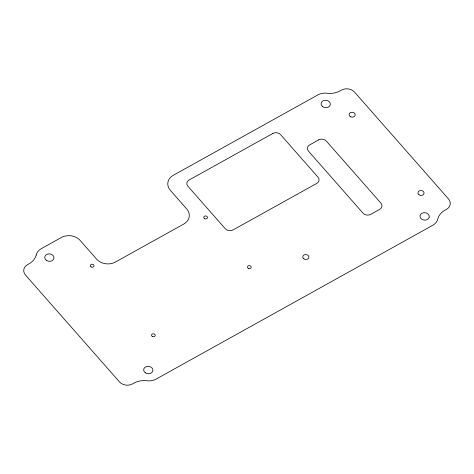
<?xml version="1.0" encoding="UTF-8"?>
<svg xmlns="http://www.w3.org/2000/svg" width="474" height="474" viewBox="0 0 474 474"><rect width="100%" height="100%" fill="white"/><g stroke="black" fill="none" stroke-linecap="round" stroke-linejoin="round"><path stroke-width="0.71" d="M36.202 254.994L35.894 256.061A18.551 14.913 5.4 0 1 28.991 263.84L27.498 264.676A9.279 7.46 5.4 0 0 25.483 275.044L119.466 381.89A9.279 7.46 5.4 0 0 132.412 383.946L133.905 383.116A18.551 14.913 5.4 0 1 145.471 380.628L148.38 380.883A13.473 10.831 5.4 0 0 155.62 379.372L433.129 225.085A13.473 10.831 5.4 0 0 437.401 220.203L438.106 217.939A18.551 14.913 5.4 0 1 445.009 210.16L446.502 209.324A9.279 7.46 5.4 0 0 448.517 198.956L354.534 92.11A9.279 7.46 5.4 0 0 341.588 90.054L340.095 90.884A18.551 14.913 5.4 0 1 328.529 93.372L325.62 93.117A13.473 10.831 5.4 0 0 318.38 94.628L173.271 175.309A13.45 10.813 5.4 0 0 170.35 190.341L186.738 208.981A13.45 10.813 5.4 0 1 183.817 224.018L115.348 262.081A13.45 10.813 5.4 0 1 104.665 263.58L103.308 263.248A13.45 10.813 5.4 0 1 96.583 259.106L79.851 240.087A13.468 10.825 5.4 0 0 61.922 237.207L40.752 248.992A13.468 10.825 5.4 0 0 36.202 254.994M429.195 217.133L428.851 218.058A4.639 3.727 5.4 0 1 421.131 218.745A4.639 3.727 5.4 0 1 423.329 212.779A4.639 3.727 5.4 0 1 429.195 217.133M272.858 133.449L189.096 180.013A5.564 4.473 5.4 0 0 187.888 186.235L225.263 228.723A5.564 4.473 5.4 0 0 233.03 229.955L316.786 183.391A5.564 4.473 5.4 0 0 317.995 177.169L280.62 134.681A5.564 4.473 5.4 0 0 272.858 133.449M318.629 139.907L309.652 144.896A5.564 4.473 5.4 0 0 308.444 151.117L362.983 213.122A5.564 4.473 5.4 0 0 370.745 214.355L379.721 209.366A5.564 4.473 5.4 0 0 380.93 203.145L326.39 141.139A5.564 4.473 5.4 0 0 318.629 139.907M322.812 106.78A4.639 3.727 5.4 0 0 330.289 104.695A4.639 3.727 5.4 0 0 324.044 100.429A4.639 3.727 5.4 0 0 322.812 106.78M145.382 372.842A4.639 3.727 5.4 0 0 152.859 370.757A4.639 3.727 5.4 0 0 146.614 366.497A4.639 3.727 5.4 0 0 145.382 372.842M46.476 260.41A4.639 3.727 5.4 0 0 53.959 258.324A4.639 3.727 5.4 0 0 47.708 254.058A4.639 3.727 5.4 0 0 46.476 260.41M152.231 336.404A1.855 1.493 5.4 0 0 155.223 335.574A1.855 1.493 5.4 0 0 152.723 333.868A1.855 1.493 5.4 0 0 152.231 336.404M91.032 266.832A1.855 1.493 5.4 0 0 94.024 265.997A1.855 1.493 5.4 0 0 91.523 264.291A1.855 1.493 5.4 0 0 91.032 266.832M248.186 268.26A1.855 1.493 5.4 0 0 251.179 267.425A1.855 1.493 5.4 0 0 248.678 265.718A1.855 1.493 5.4 0 0 248.186 268.26M204.472 218.561A1.855 1.493 5.4 0 0 207.464 217.732A1.855 1.493 5.4 0 0 204.964 216.026A1.855 1.493 5.4 0 0 204.472 218.561M350.227 116.568A3.063 2.459 5.4 0 0 355.162 115.194A3.063 2.459 5.4 0 0 351.038 112.374A3.063 2.459 5.4 0 0 350.227 116.568M419.075 194.838A3.063 2.459 5.4 0 0 424.011 193.463A3.063 2.459 5.4 0 0 419.887 190.649A3.063 2.459 5.4 0 0 419.075 194.838M303.911 258.869A3.063 2.459 5.4 0 0 308.847 257.489A3.063 2.459 5.4 0 0 304.723 254.674A3.063 2.459 5.4 0 0 303.911 258.869"/></g></svg>
